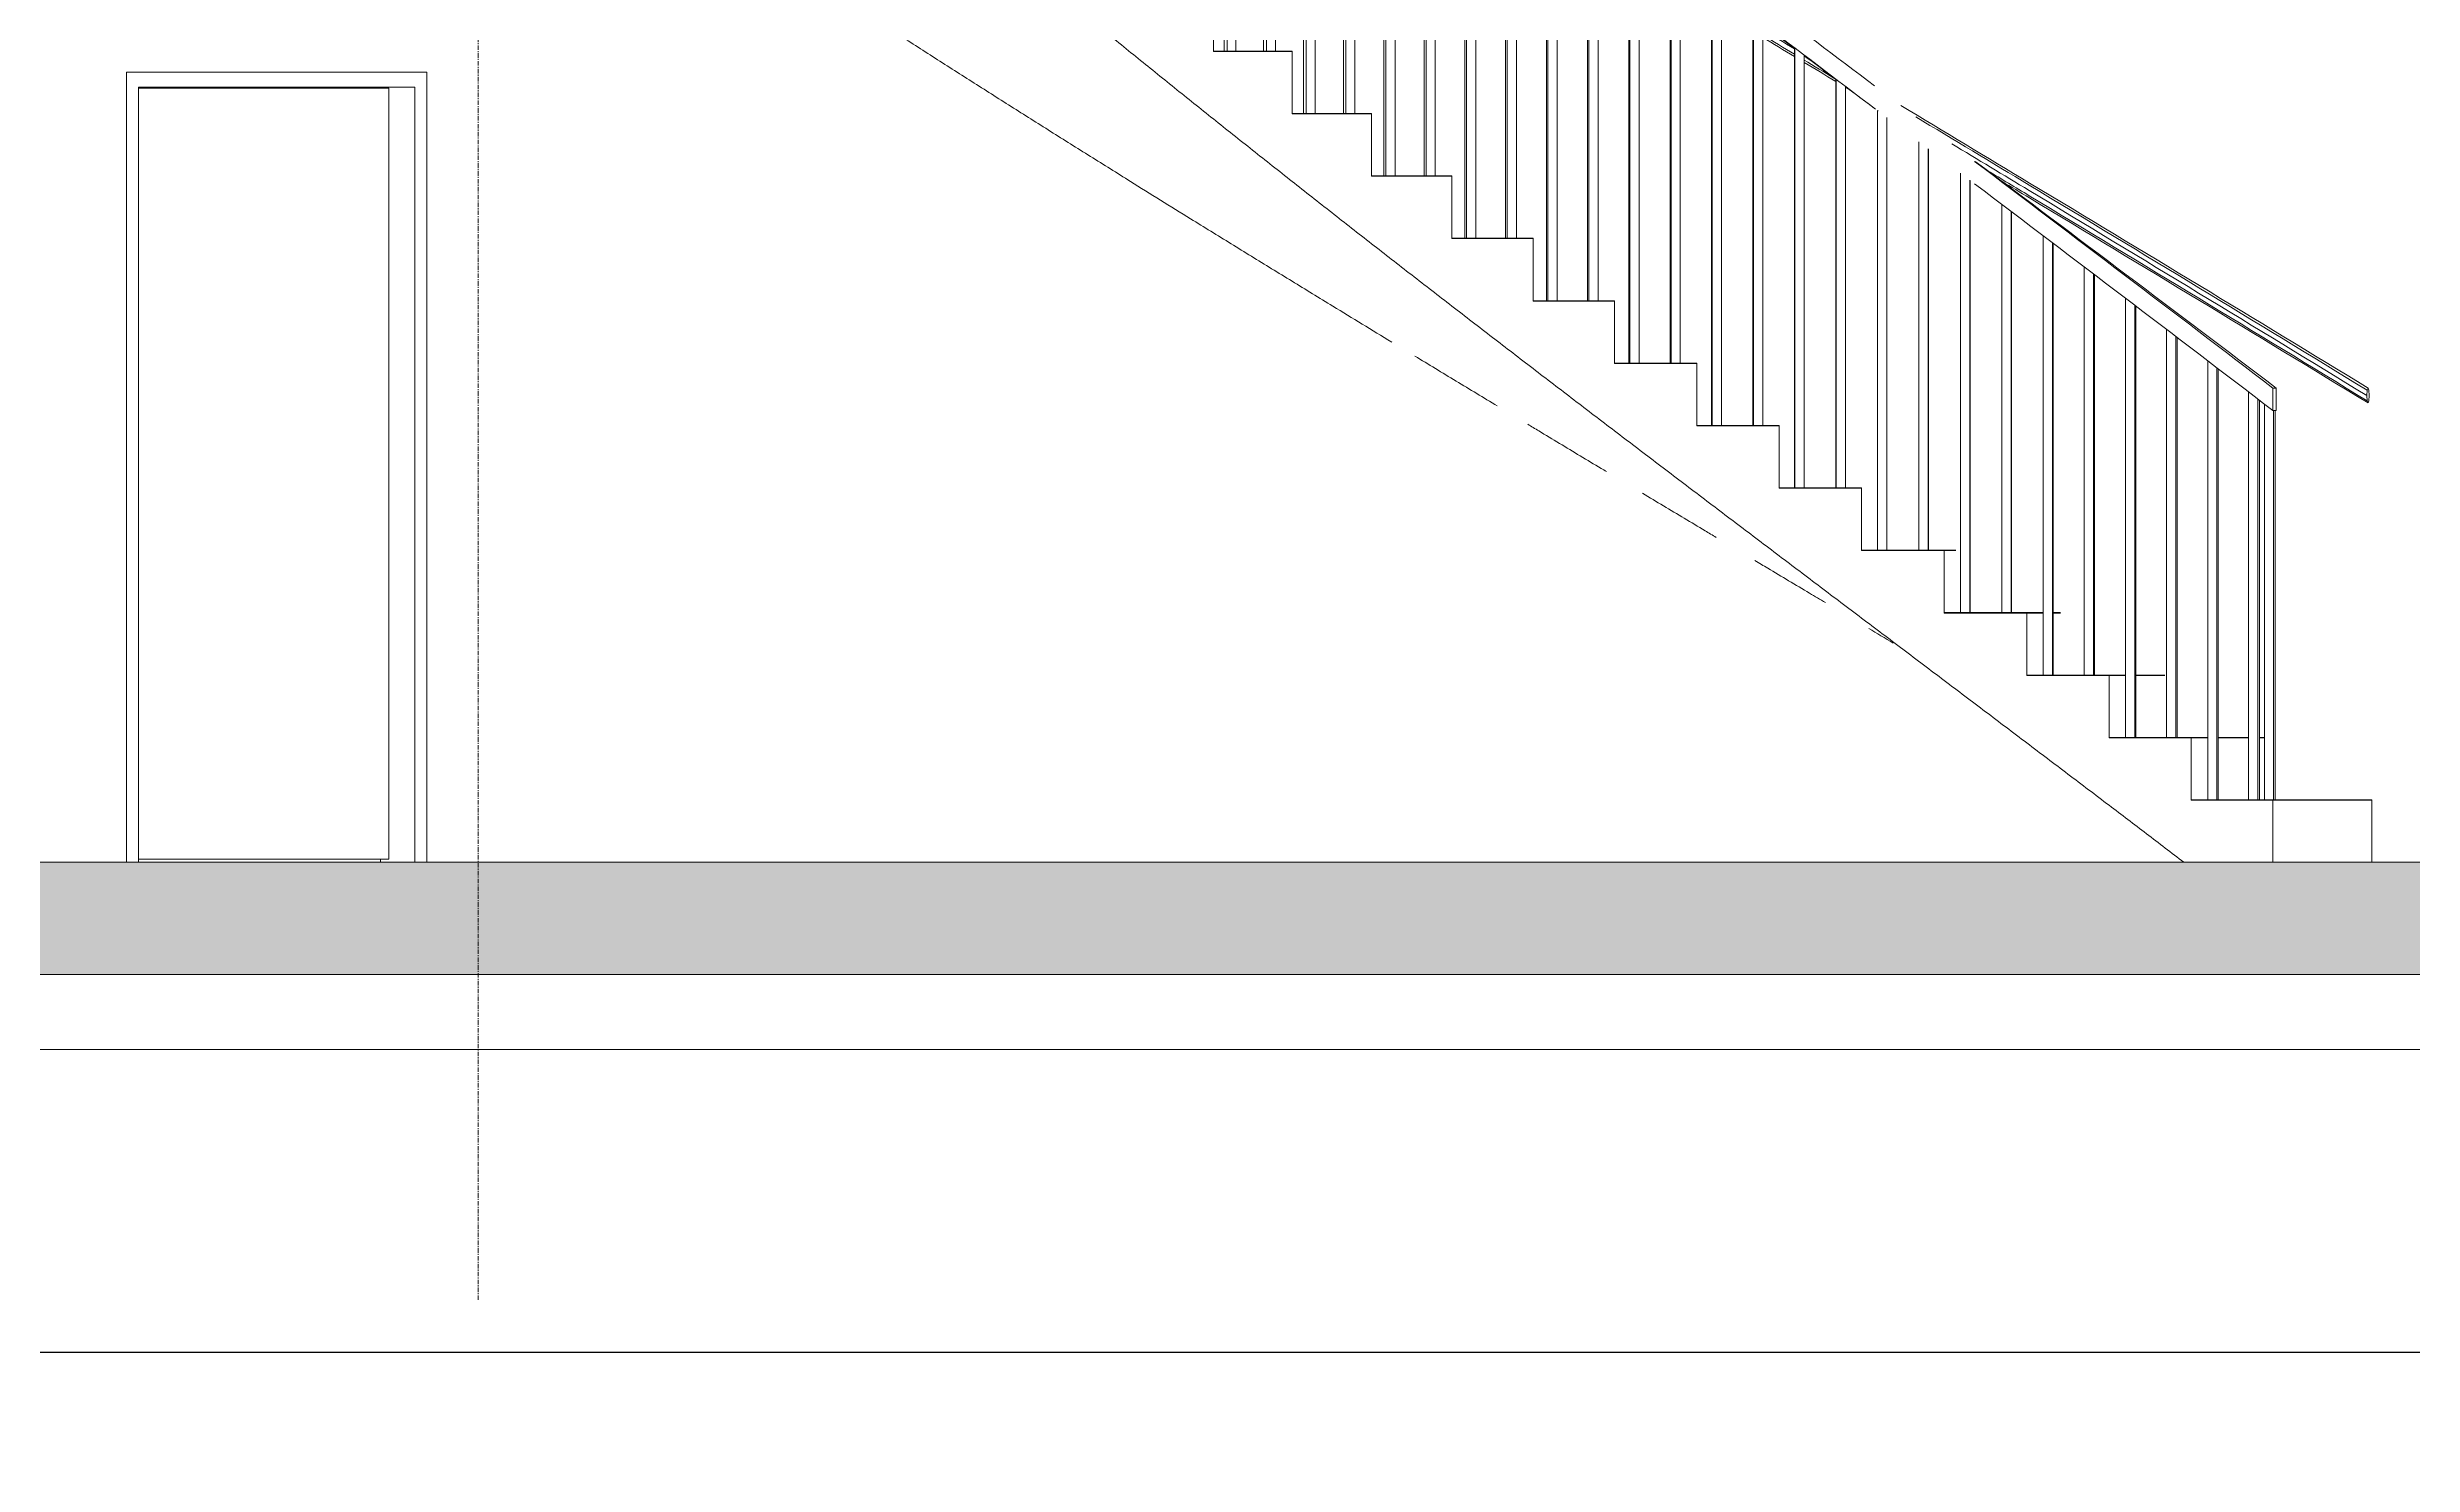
# Model space of a CAD drawing. Header units: millimetres. Extents: x 59 to 37899, y 0 to 14704.
# Drawn here: x 26971 to 33289, y 0 to 3786 of the extents above; entities that cross this region are included whole.
import ezdxf

# ---------------------------------------------------------------- set-up
doc = ezdxf.new("R2010")
doc.units = ezdxf.units.MM
doc.linetypes.add('AEC_Centre', pattern=[24, 12, -4, 4, -4])
doc.linetypes.add('Grid Line', pattern=[21, 12, -3, 3, -3])
for name, color, linetype, lineweight in [('A-G22-M-FloorOutline', 6, 'Continuous', 15), ('A-G221-H-FloorSlabs', 8, 'Continuous', 15), ('A-G23-M-StairHandrail', 1, 'Continuous', 15), ('A-G23-M-Stairs', 5, 'Continuous', 15), ('A-G25-M-WallPatterns', 7, 'Continuous', 15), ('A-G25-M-Walls', 7, 'Continuous', 15), ('A-G252-M-WallsInterior', 7, 'Continuous', 15), ('A-G322-M-DoorFrames', 1, 'Continuous', 15), ('A-G322-M-Doors', 1, 'Continuous', 15), ('A-G421-M-GridsStructural', 1, 'Continuous', 5), ('A-Z051-M-Levels', 6, 'Continuous', 5), ('A-Z23-D-Dimensions', 7, 'Continuous', 5)]:
    doc.layers.add(name, color=color, linetype=linetype, lineweight=lineweight)
doc.styles.add('WF-2.5', font='arial.ttf', dxfattribs={"height": 2.5})
doc.dimstyles.new('WF-Dims', dxfattribs={"dimtxt": 2.5, "dimasz": 2.5, "dimexe": 3, "dimexo": 3, "dimgap": 2, "dimtad": 1, "dimdec": 0, "dimzin": 0, "dimdsep": 46, "dimtxsty": 'WF-2.5', "dimcen": 0, "dimadec": 0, "dimazin": 0, "dimtfac": 1, "dimtdec": 0, "dimtix": 1, "dimtofl": 0, "dimtmove": 0, "dimatfit": 3, "dimfxl": 1, "dimtolj": 1, "dimtzin": 0, "dimarcsym": 0})

# ---------------------------------------------------------------- blocks, each defined once
blk = doc.blocks.new('Concept Sgl Door - 1010 x 2110mm-241302-Section 2')
at = {"layer": 'A-G322-M-DoorFrames'}
for p, q in [((15214.7, 2110), (15214.7, 0)), ((16016.4, 2110), (15214.7, 2110)), ((16016.4, 0), (16016.4, 2110)), ((15246.5, 0), (15246.5, 2070)), ((15246.5, 2070), (15984.7, 2070)), ((15893.4, 2068), (15893.4, 2070)), ((15984.7, 2070), (15984.7, 0)), ((15893.4, 0), (15893.4, 8))]:
    blk.add_line(p, q, dxfattribs=at)
at = {"layer": 'A-G322-M-Doors'}
for p, q in [((15915, 2068), (15246.5, 2068)), ((15915, 8), (15915, 2068)), ((15246.5, 8), (15915, 8))]:
    blk.add_line(p, q, dxfattribs=at)
blk = doc.blocks.new('Stair - Stairs-257028-Section 2')
at = {"layer": 'A-G23-M-Stairs'}
for p, q in [((18117.7, 2165.7), (18117.7, 2332.3)), ((18117.7, 2166.7), (18327.7, 2166.7)), ((18117.7, 2166.7), (18117.7, 2165.7)), ((18327.7, 2165.7), (18117.7, 2165.7)), ((18117.7, 2165.7), (18327.7, 2165.7)), ((18327.7, 2165.7), (18327.7, 2166.7)), ((18327.7, 1999), (18327.7, 2165.7)), ((18327.7, 2000), (18540.3, 2000)), ((18327.7, 2000), (18327.7, 1999)), ((18540.3, 1999), (18327.7, 1999)), ((18327.7, 1999), (18540.3, 1999)), ((18540.3, 1999), (18540.3, 2000)), ((18540.3, 1832.3), (18540.3, 1999)), ((18540.3, 1833.3), (18754.9, 1833.3)), ((18540.3, 1833.3), (18540.3, 1832.3)), ((18754.9, 1832.3), (18540.3, 1832.3)), ((18540.3, 1832.3), (18754.9, 1832.3)), ((18754.9, 1832.3), (18754.9, 1833.3)), ((18754.9, 1665.7), (18754.9, 1832.3)), ((18754.9, 1666.7), (18971.4, 1666.7)), ((18754.9, 1666.7), (18754.9, 1665.7)), ((18971.4, 1665.7), (18754.9, 1665.7)), ((18754.9, 1665.7), (18971.4, 1665.7)), ((18971.4, 1665.7), (18971.4, 1666.7)), ((18971.4, 1499), (18971.4, 1665.7)), ((18971.4, 1500), (19189.4, 1500)), ((18971.4, 1500), (18971.4, 1499)), ((19189.4, 1499), (18971.4, 1499)), ((18971.4, 1499), (19189.4, 1499)), ((19189.4, 1499), (19189.4, 1500)), ((19189.4, 1332.3), (19189.4, 1499)), ((19189.4, 1333.3), (19408.6, 1333.3)), ((19189.4, 1333.3), (19189.4, 1332.3)), ((19408.6, 1332.3), (19189.4, 1332.3)), ((19189.4, 1332.3), (19408.6, 1332.3)), ((19408.6, 1332.3), (19408.6, 1333.3)), ((19408.6, 1165.7), (19408.6, 1332.3)), ((19408.6, 1166.7), (19628.6, 1166.7)), ((19408.6, 1166.7), (19408.6, 1165.7)), ((19628.6, 1165.7), (19408.6, 1165.7)), ((19408.6, 1165.7), (19628.6, 1165.7)), ((19628.6, 1165.7), (19628.6, 1166.7)), ((19628.6, 999), (19628.6, 1165.7)), ((19628.6, 1000), (19849.1, 1000)), ((19628.6, 1000), (19628.6, 999)), ((19849.1, 999), (19628.6, 999)), ((19628.6, 999), (19849.1, 999)), ((19849.1, 999), (19849.1, 1000)), ((19849.1, 832.3), (19849.1, 999)), ((19849.1, 833.3), (20069.8, 833.3)), ((19849.1, 833.3), (19849.1, 832.3)), ((20069.8, 832.3), (19849.1, 832.3)), ((19849.1, 832.3), (20069.8, 832.3)), ((20069.8, 833.3), (20101.1, 833.3)), ((20069.8, 832.3), (20069.8, 833.3)), ((20101.1, 832.3), (20069.8, 832.3)), ((20069.8, 832.3), (20101.1, 832.3)), ((20069.8, 665.7), (20069.8, 832.3)), ((20069.8, 666.7), (20290.2, 666.7)), ((20069.8, 666.7), (20069.8, 665.7)), ((20290.2, 665.7), (20069.8, 665.7)), ((20069.8, 665.7), (20290.2, 665.7)), ((20290.2, 666.7), (20333.7, 666.7)), ((20290.2, 665.7), (20290.2, 666.7)), ((20333.7, 665.7), (20290.2, 665.7)), ((20290.2, 665.7), (20333.7, 665.7)), ((20290.2, 499), (20290.2, 665.7)), ((20360.4, 666.7), (20380.2, 666.7)), ((20380.2, 665.7), (20360.4, 665.7)), ((20360.4, 665.7), (20380.2, 665.7)), ((20290.2, 500), (20510.2, 500)), ((20290.2, 500), (20290.2, 499)), ((20510.2, 499), (20290.2, 499)), ((20290.2, 499), (20510.2, 499)), ((20510.2, 500), (20554, 500)), ((20510.2, 499), (20510.2, 500)), ((20554, 499), (20510.2, 499)), ((20510.2, 499), (20554, 499)), ((20510.2, 332.3), (20510.2, 499)), ((20581.6, 500), (20658.6, 500)), ((20658.6, 499), (20581.6, 499)), ((20581.6, 499), (20658.6, 499)), ((20510.2, 333.3), (20729.3, 333.3)), ((20510.2, 333.3), (20510.2, 332.3)), ((20729.3, 332.3), (20510.2, 332.3)), ((20510.2, 332.3), (20729.3, 332.3)), ((20729.3, 333.3), (20773.4, 333.3)), ((20729.3, 332.3), (20729.3, 333.3)), ((20773.4, 332.3), (20729.3, 332.3)), ((20729.3, 332.3), (20773.4, 332.3)), ((20729.3, 165.7), (20729.3, 332.3)), ((20801.8, 333.3), (20882.6, 333.3)), ((20882.6, 332.3), (20801.8, 332.3)), ((20801.8, 332.3), (20882.6, 332.3)), ((20911.4, 333.3), (20924.8, 333.3)), ((20924.8, 332.3), (20911.4, 332.3)), ((20911.4, 332.3), (20924.8, 332.3)), ((20729.3, 166.7), (20947.2, 166.7)), ((20729.3, 166.7), (20729.3, 165.7)), ((20947.2, 165.7), (20729.3, 165.7)), ((20729.3, 165.7), (20947.2, 165.7)), ((20947.2, 166.7), (20949.4, 166.7)), ((20947.2, 165.7), (20947.2, 166.7)), ((21211.8, 165.7), (20947.2, 165.7)), ((20947.2, 165.7), (21211.8, 165.7)), ((20947.2, 0), (20947.2, 165.7)), ((20951.6, 166.7), (21211.8, 166.7)), ((21211.8, 165.7), (21211.8, 166.7)), ((21211.8, 0), (21211.8, 165.7))]:
    blk.add_line(p, q, dxfattribs=at)
for points, knots in [([(17109.4, 2318.7), (17126.5, 2307.6), (17177.8, 2274.3), (17246.6, 2229.8), (17315.7, 2185.4), (17350.4, 2163.2), (17367.8, 2152.1)], [-1, -1, -1, -1, -0.8, -0.4, -0.2, 0, 0, 0, 0]), ([(17910.5, 2152.1), (17893.3, 2165.9), (17859.1, 2193.7), (17790.9, 2249.3), (17740.1, 2290.9), (17706.4, 2318.7)], [-1, -1, -1, -1, -0.75, -0.5, 0, 0, 0, 0]), ([(18117.7, 1985.4), (18082.9, 2013.2), (18030.9, 2054.8), (17962, 2110.4), (17927.6, 2138.2), (17910.5, 2152.1)], [-1, -1, -1, -1, -0.5, -0.25, 0, 0, 0, 0]), ([(17630.1, 1985.4), (17647.7, 1974.3), (17700.6, 1940.9), (17771.4, 1896.5), (17842.5, 1852.1), (17878.1, 1829.8), (17895.9, 1818.7)], [-1, -1, -1, -1, -0.8, -0.4, -0.2, 0, 0, 0, 0]), ([(18327.7, 1818.7), (18310.1, 1832.6), (18275, 1860.4), (18204.8, 1915.9), (18152.5, 1957.6), (18117.7, 1985.4)], [-1, -1, -1, -1, -0.75, -0.5, 0, 0, 0, 0]), ([(17895.9, 1818.7), (17949.4, 1785.4), (18038.9, 1729.8), (18128.9, 1674.3), (18165, 1652.1)], [-1, -1, -1, -1, -0.4, 0, 0, 0, 0]), ([(18540.3, 1652.1), (18504.6, 1679.8), (18451.4, 1721.5), (18380.6, 1777.1), (18345.4, 1804.8), (18327.7, 1818.7)], [-1, -1, -1, -1, -0.5, -0.25, 0, 0, 0, 0]), ([(18165, 1652.1), (18183, 1640.9), (18237.1, 1607.6), (18309.5, 1563.2), (18382.1, 1518.7), (18418.5, 1496.5), (18436.7, 1485.4)], [-1, -1, -1, -1, -0.8, -0.4, -0.2, 0, 0, 0, 0]), ([(18971.4, 1318.7), (18935.2, 1346.5), (18881, 1388.2), (18808.9, 1443.7), (18772.9, 1471.5), (18754.9, 1485.4)], [-1, -1, -1, -1, -0.5, -0.25, 0, 0, 0, 0]), ([(18710.8, 1318.7), (18747.4, 1296.5), (18802.5, 1263.2), (18857.7, 1229.8), (18876.1, 1218.7)], [-1, -1, -1, -1, -0.6, -0.4, -0.4, -0.4, -0.4]), ([(18986.7, 1152.1), (19005.2, 1140.9), (19060.6, 1107.6), (19120.8, 1071.4), (19162.6, 1046.3), (19167.4, 1043.5)], [-1, -1, -1, -1, -0.8, -0.4, -0.3484239, -0.3484239, -0.3484239, -0.3484239]), ([(19264.2, 985.4), (19301.2, 963.2), (19356.9, 929.8), (19422.4, 890.7), (19450.7, 873.7), (19460.5, 867.8)], [-1, -1, -1, -1, -0.6, -0.4, -0.2947563, -0.2947563, -0.2947563, -0.2947563]), ([(19628.6, 818.7), (19591.9, 846.5), (19536.9, 888.2), (19463.5, 943.7), (19426.9, 971.5), (19408.6, 985.4)], [-1, -1, -1, -1, -0.5, -0.25, 0, 0, 0, 0]), ([(19564.2, 805.9), (19575.6, 799), (19624.2, 770), (19687, 732.5), (19738.4, 701.8), (19752.5, 693.4)], [-0.9228691, -0.9228691, -0.9228691, -0.9228691, -0.8, -0.4, -0.2479474, -0.2479474, -0.2479474, -0.2479474]), ([(20069.8, 485.4), (20033, 513.2), (19977.8, 554.8), (19904.3, 610.4), (19867.5, 638.2), (19849.1, 652.1)], [-1, -1, -1, -1, -0.5, -0.25, 0, 0, 0, 0]), ([(20710.1, 0), (20676.9, 25.3), (20626.9, 63.4), (20560.3, 114), (20526.9, 139.4), (20510.2, 152.1)], [-1, -1, -1, -1, -0.5, -0.25, 0, 0, 0, 0])]:
    blk.add_open_spline(points, degree=3, knots=knots, dxfattribs=at)
for points in [[(17367.8, 2152.1), (17385.1, 2140.9), (17419.9, 2118.7), (17472.2, 2085.4), (17524.7, 2052.1), (17577.3, 2018.7), (17612.5, 1996.5), (17630.1, 1985.4)], [(18754.9, 1485.4), (18737, 1499.3), (18701.1, 1527.1), (18647.3, 1568.7), (18593.7, 1610.4), (18558.1, 1638.2), (18540.3, 1652.1)], [(18436.7, 1485.4), (18489, 1453.5), (18541.4, 1421.5), (18593.9, 1389.6)], [(18655.8, 1352.1), (18674.1, 1340.9), (18692.4, 1329.8), (18710.8, 1318.7)], [(19189.4, 1152.1), (19171.2, 1165.9), (19134.8, 1193.7), (19080.3, 1235.4), (19025.8, 1277.1), (18989.5, 1304.8), (18971.4, 1318.7)], [(18957.5, 1169.7), (18967.2, 1163.8), (18977, 1157.9), (18986.7, 1152.1)], [(19408.6, 985.4), (19390.3, 999.3), (19353.7, 1027.1), (19298.9, 1068.7), (19244.1, 1110.4), (19207.7, 1138.2), (19189.4, 1152.1)], [(19849.1, 652.1), (19830.7, 665.9), (19794, 693.7), (19738.8, 735.4), (19683.7, 777.1), (19647, 804.8), (19628.6, 818.7)], [(19868.1, 624.4), (19889.9, 611.4), (19911.7, 598.4), (19933.5, 585.4)], [(20290.2, 318.7), (20271.9, 332.6), (20235.2, 360.4), (20180, 402.1), (20124.9, 443.7), (20088.1, 471.5), (20069.8, 485.4)], [(20510.2, 152.1), (20473.6, 179.8), (20400.3, 235.4), (20327, 290.9), (20290.2, 318.7)]]:
    blk.add_open_spline(points, degree=3, dxfattribs=at)
blk = doc.blocks.new('Railing - Railing-257075-Section 2')
at = {"layer": 'A-G23-M-StairHandrail'}
for p, q in [((21201.7, 1266.7), (21199.2, 1260.8)), ((21204.2, 1260.8), (21201.7, 1266.7)), ((21199.2, 1260.8), (21198.2, 1246.7)), ((21198.2, 1246.7), (21199.2, 1232.5)), ((21199.2, 1232.5), (21201.7, 1226.7)), ((21201.7, 1226.7), (21204.2, 1232.5)), ((21205.2, 1246.7), (21204.2, 1260.8)), ((21204.2, 1232.5), (21205.2, 1246.7))]:
    blk.add_line(p, q, dxfattribs=at)
for points in [[(19585.1, 2223.7), (19613.2, 2206.7), (19641.3, 2189.8), (19669.4, 2172.8)], [(19585.1, 2209.4), (19613.2, 2192.4), (19641.3, 2175.5), (19669.4, 2158.5)], [(19585.1, 2203.1), (19613.2, 2186.1), (19641.3, 2169.2), (19669.4, 2152.3)], [(19695.6, 2142.7), (19722.1, 2126.7), (19748.6, 2110.7), (19775.2, 2094.7)], [(19695.6, 2136.6), (19723.8, 2119.6), (19752.1, 2102.5), (19780.4, 2085.5)], [(19806.1, 2070.1), (19809.5, 2068), (19812.9, 2066), (19816.3, 2063.9)]]:
    blk.add_open_spline(points, degree=3, dxfattribs=at)
for points, knots in [([(19954.2, 2021), (20068.7, 1952.1), (20486.8, 1700.6), (20903.1, 1449.1), (21201.7, 1266.7)], [-4.798977, -4.798977, -4.798977, -4.798977, -3.48399, 0, 0, 0, 0]), ([(19993.8, 1991.2), (20094.9, 1930.3), (20498.9, 1686.8), (20901.2, 1443.3), (21199.2, 1260.8)], [-4.640014, -4.640014, -4.640014, -4.640014, -3.478887, 0, 0, 0, 0]), ([(20090.2, 1918.9), (20159, 1877.4), (20530.4, 1653.3), (20900.4, 1429.1), (21198.2, 1246.7)], [-4.268162, -4.268162, -4.268162, -4.268162, -3.476773, 0, 0, 0, 0]), ([(20185.8, 1847.2), (20222.9, 1824.9), (20562.6, 1619.9), (20901.2, 1415), (21199.2, 1232.5)], [-3.905012, -3.905012, -3.905012, -3.905012, -3.478887, 0, 0, 0, 0]), ([(20223.4, 1819), (20248.2, 1804.1), (20576.2, 1606.6), (20903.1, 1409.1), (21201.7, 1226.7)], [-3.768413, -3.768413, -3.768413, -3.768413, -3.48399, 0, 0, 0, 0])]:
    blk.add_open_spline(points, degree=3, knots=knots, dxfattribs=at)
blk = doc.blocks.new('Railing - Concept 25mm-V69-Section 2')
at = {"layer": 'A-G23-M-StairHandrail'}
for p, q in [((18146.3, 2166.7), (18146.3, 3341.1)), ((18154.2, 2166.7), (18154.2, 3341.1)), ((18177.9, 3322.3), (18177.9, 2166.7))]:
    blk.add_line(p, q, dxfattribs=at)
blk = doc.blocks.new('Railing - Concept 25mm-V70-Section 2')
at = {"layer": 'A-G23-M-StairHandrail'}
for p, q in [((18251.9, 2166.7), (18251.9, 3257.7)), ((18259.3, 2166.7), (18259.3, 3257.7)), ((18283.2, 3238.9), (18283.2, 2166.7))]:
    blk.add_line(p, q, dxfattribs=at)
blk = doc.blocks.new('Railing - Concept 25mm-V71-Section 2')
at = {"layer": 'A-G23-M-StairHandrail'}
for p, q in [((18358.2, 2000), (18358.2, 3174.4)), ((18365.2, 2000), (18365.2, 3174.4)), ((18389.2, 3155.6), (18389.2, 2000))]:
    blk.add_line(p, q, dxfattribs=at)
blk = doc.blocks.new('Railing - Concept 25mm-V72-Section 2')
at = {"layer": 'A-G23-M-StairHandrail'}
for p, q in [((18465.1, 2000), (18465.1, 3091.1)), ((18471.6, 2000), (18471.6, 3091.1)), ((18495.7, 3072.3), (18495.7, 2000))]:
    blk.add_line(p, q, dxfattribs=at)
blk = doc.blocks.new('Railing - Concept 25mm-V73-Section 2')
at = {"layer": 'A-G23-M-StairHandrail'}
for p, q in [((18572.6, 1833.3), (18572.6, 3007.7)), ((18578.6, 1833.3), (18578.6, 3007.7)), ((18602.9, 2988.9), (18602.9, 1833.3))]:
    blk.add_line(p, q, dxfattribs=at)
blk = doc.blocks.new('Railing - Concept 25mm-V74-Section 2')
at = {"layer": 'A-G23-M-StairHandrail'}
for p, q in [((18680.6, 1833.3), (18680.6, 2924.4)), ((18686.1, 1833.3), (18686.1, 2924.4)), ((18710.5, 2905.6), (18710.5, 1833.3))]:
    blk.add_line(p, q, dxfattribs=at)
blk = doc.blocks.new('Railing - Concept 25mm-V75-Section 2')
at = {"layer": 'A-G23-M-StairHandrail'}
for p, q in [((18789.1, 1666.7), (18789.1, 2841.1)), ((18794.1, 1666.7), (18794.1, 2841.1)), ((18818.6, 2822.3), (18818.6, 1666.7))]:
    blk.add_line(p, q, dxfattribs=at)
blk = doc.blocks.new('Railing - Concept 25mm-V76-Section 2')
at = {"layer": 'A-G23-M-StairHandrail'}
for p, q in [((18898, 1666.7), (18898, 2757.7)), ((18902.6, 1666.7), (18902.6, 2757.7)), ((18927.2, 2738.9), (18927.2, 1666.7))]:
    blk.add_line(p, q, dxfattribs=at)
blk = doc.blocks.new('Railing - Concept 25mm-V77-Section 2')
at = {"layer": 'A-G23-M-StairHandrail'}
for p, q in [((19007.3, 1500), (19007.3, 2674.4)), ((19011.4, 1500), (19011.4, 2674.4)), ((19036.1, 2655.6), (19036.1, 1500))]:
    blk.add_line(p, q, dxfattribs=at)
blk = doc.blocks.new('Railing - Concept 25mm-V78-Section 2')
at = {"layer": 'A-G23-M-StairHandrail'}
for p, q in [((19117, 1500), (19117, 2591.1)), ((19120.6, 1500), (19120.6, 2591.1)), ((19145.4, 2572.3), (19145.4, 1500))]:
    blk.add_line(p, q, dxfattribs=at)
blk = doc.blocks.new('Railing - Concept 25mm-V79-Section 2')
at = {"layer": 'A-G23-M-StairHandrail'}
for p, q in [((19227, 1333.3), (19227, 2507.7)), ((19230.2, 1333.3), (19230.2, 2507.7)), ((19255, 2488.9), (19255, 1333.3))]:
    blk.add_line(p, q, dxfattribs=at)
blk = doc.blocks.new('Railing - Concept 25mm-V80-Section 2')
at = {"layer": 'A-G23-M-StairHandrail'}
for p, q in [((19337.3, 1333.3), (19337.3, 2424.4)), ((19340, 1333.3), (19340, 2424.4)), ((19350.8, 2416.2), (19347.9, 2418.4)), ((19364.8, 2405.6), (19364.8, 1333.3))]:
    blk.add_line(p, q, dxfattribs=at)
blk = doc.blocks.new('Railing - Concept 25mm-V81-Section 2')
at = {"layer": 'A-G23-M-StairHandrail'}
for p, q in [((19447.8, 1166.7), (19447.8, 2341.1)), ((19450, 1166.7), (19450, 2341.1)), ((19474.9, 2322.3), (19474.9, 1166.7))]:
    blk.add_line(p, q, dxfattribs=at)
blk = doc.blocks.new('Railing - Concept 25mm-V82-Section 2')
at = {"layer": 'A-G23-M-StairHandrail'}
for p, q in [((19558.6, 1166.7), (19558.6, 2257.7)), ((19560.2, 1166.7), (19560.2, 2257.7)), ((19585.2, 2238.9), (19585.2, 1166.7))]:
    blk.add_line(p, q, dxfattribs=at)
blk = doc.blocks.new('Railing - Concept 25mm-V83-Section 2')
at = {"layer": 'A-G23-M-StairHandrail'}
for p, q in [((19669.4, 1000), (19669.4, 2174.4)), ((19670.6, 1000), (19670.6, 2174.4)), ((19695.6, 2155.6), (19695.6, 1000))]:
    blk.add_line(p, q, dxfattribs=at)
blk = doc.blocks.new('Railing - Concept 25mm-V84-Section 2')
at = {"layer": 'A-G23-M-StairHandrail'}
for p, q in [((19780.4, 1000), (19780.4, 2091.1)), ((19781.1, 1000), (19781.1, 2091.1)), ((19806.1, 2072.3), (19806.1, 1000))]:
    blk.add_line(p, q, dxfattribs=at)
blk = doc.blocks.new('Railing - Concept 25mm-V85-Section 2')
at = {"layer": 'A-G23-M-StairHandrail'}
for p, q in [((19891.5, 833.3), (19891.5, 2007.7)), ((19893.3, 2006.5), (19891.7, 2007.7)), ((19891.7, 833.3), (19891.7, 2007.7)), ((19916.7, 1988.9), (19916.7, 833.3))]:
    blk.add_line(p, q, dxfattribs=at)
blk = doc.blocks.new('Railing - Concept 25mm-V86-Section 2')
at = {"layer": 'A-G23-M-StairHandrail'}
for p, q in [((20002.2, 833.3), (20002.2, 1924.3)), ((20027.2, 1905.4), (20027.2, 833.3)), ((20027.5, 833.3), (20027.5, 1905.2))]:
    blk.add_line(p, q, dxfattribs=at)
blk = doc.blocks.new('Railing - Concept 25mm-V87-Section 2')
at = {"layer": 'A-G23-M-StairHandrail'}
for p, q in [((20112.8, 666.7), (20112.8, 1840.8)), ((20137.8, 1821.9), (20137.8, 666.7)), ((20138.6, 666.7), (20138.6, 1821))]:
    blk.add_line(p, q, dxfattribs=at)
blk = doc.blocks.new('Railing - Concept 25mm-V88-Section 2')
at = {"layer": 'A-G23-M-StairHandrail'}
for p, q in [((20223.3, 666.7), (20223.3, 1757.2)), ((20248.3, 1738.4), (20248.3, 666.7)), ((20249.5, 666.7), (20249.5, 1737.4))]:
    blk.add_line(p, q, dxfattribs=at)
blk = doc.blocks.new('Railing - Concept 25mm-V89-Section 2')
at = {"layer": 'A-G23-M-StairHandrail'}
for p, q in [((20333.7, 500), (20333.7, 1673.7)), ((20358.6, 1654.8), (20358.6, 500)), ((20360.4, 500), (20360.4, 1653.5))]:
    blk.add_line(p, q, dxfattribs=at)
blk = doc.blocks.new('Railing - Concept 25mm-V90-Section 2')
at = {"layer": 'A-G23-M-StairHandrail'}
for p, q in [((20443.9, 500), (20443.9, 1590.2)), ((20468.8, 1571.3), (20468.8, 500)), ((20471.1, 500), (20471.1, 1569.6))]:
    blk.add_line(p, q, dxfattribs=at)
blk = doc.blocks.new('Railing - Concept 25mm-V91-Section 2')
at = {"layer": 'A-G23-M-StairHandrail'}
for p, q in [((20554, 333.3), (20554, 1506.6)), ((20578.8, 1487.7), (20578.8, 333.3)), ((20581.6, 333.3), (20581.6, 1485.7))]:
    blk.add_line(p, q, dxfattribs=at)
blk = doc.blocks.new('Railing - Concept 25mm-V92-Section 2')
at = {"layer": 'A-G23-M-StairHandrail'}
for p, q in [((20663.8, 333.3), (20663.8, 1423.2)), ((20688.6, 1404.3), (20688.6, 333.3)), ((20691.8, 333.3), (20691.8, 1401.9))]:
    blk.add_line(p, q, dxfattribs=at)
blk = doc.blocks.new('Railing - Concept 25mm-V93-Section 2')
at = {"layer": 'A-G23-M-StairHandrail'}
for p, q in [((20773.4, 166.7), (20773.4, 1339.5)), ((20798.1, 1320.6), (20798.1, 166.7)), ((20801.8, 166.7), (20801.8, 1317.8))]:
    blk.add_line(p, q, dxfattribs=at)
blk = doc.blocks.new('Railing - Concept 25mm-V94-Section 2')
at = {"layer": 'A-G23-M-StairHandrail'}
for p, q in [((20882.6, 166.7), (20882.6, 1256)), ((20907.3, 1237.2), (20907.3, 166.7)), ((20911.4, 166.7), (20911.4, 1234))]:
    blk.add_line(p, q, dxfattribs=at)
blk = doc.blocks.new('Railing - Concept 25mm-258231-Section 2')
at = {"layer": 'A-G23-M-StairHandrail'}
for p, q in [((20924.8, 166.7), (20924.8, 1223.8)), ((20949.4, 1206.7), (20949.4, 166.7)), ((20951.6, 1206.7), (20949.4, 1206.7)), ((20953.8, 166.7), (20953.8, 1206.7)), ((20949.4, 166.7), (20951.6, 166.7))]:
    blk.add_line(p, q, dxfattribs=at)
blk = doc.blocks.new('Railing - Railing-257079-Section 2')
at = {"layer": 'A-G23-M-StairHandrail'}
for p, q in [((20947.2, 1266.7), (20947.2, 1206.7)), ((20956, 1266.7), (20947.2, 1266.7)), ((20956, 1206.7), (20956, 1266.7)), ((20947.2, 1206.7), (20949.4, 1206.7)), ((20951.6, 1206.7), (20956, 1206.7))]:
    blk.add_line(p, q, dxfattribs=at)
for points, knots in [([(16222.2, 5100), (16433.6, 4887.2), (16885, 4461.1), (17630.4, 3822.2), (18428, 3183.3), (19186.9, 2600.5), (19676.2, 2230.6), (19883.9, 2073.7)], [-20.854779, -20.854779, -20.854779, -20.854779, -17.378983, -13.903186, -10.42739, -6.951593, -4.39048, -4.39048, -4.39048, -4.39048]), ([(19886.4, 2011.8), (19677.8, 2169.4), (19187.7, 2539.9), (18428, 3123.3), (17630.4, 3762.2), (16885, 4401.1), (16433.6, 4827.2), (16222.2, 5040)], [4.380387, 4.380387, 4.380387, 4.380387, 6.951593, 10.42739, 13.903186, 17.378983, 20.854779, 20.854779, 20.854779, 20.854779])]:
    blk.add_open_spline(points, degree=3, knots=knots, dxfattribs=at)
for points in [[(19669.4, 2173.9), (19641.3, 2195), (19613.2, 2216.1), (19585.2, 2237.1)], [(19780.4, 2090.8), (19752.1, 2112), (19723.8, 2133.2), (19695.6, 2154.3)], [(19883.3, 2013.7), (19857.6, 2033), (19831.8, 2052.3), (19806.1, 2071.6)], [(20151, 1871.9), (20418, 1670.1), (20684.4, 1468.3), (20947.2, 1266.7)], [(20956, 1266.7), (20690.9, 1468.3), (20422.2, 1670.1), (20152.8, 1871.9)], [(20947.2, 1206.7), (20684.4, 1408.3), (20418, 1610.1), (20151, 1811.9)]]:
    blk.add_open_spline(points, degree=3, dxfattribs=at)
for name in ['Railing - Concept 25mm-V69-Section 2', 'Railing - Concept 25mm-V70-Section 2', 'Railing - Concept 25mm-V71-Section 2', 'Railing - Concept 25mm-V72-Section 2', 'Railing - Concept 25mm-V73-Section 2', 'Railing - Concept 25mm-V74-Section 2', 'Railing - Concept 25mm-V75-Section 2', 'Railing - Concept 25mm-V76-Section 2', 'Railing - Concept 25mm-V77-Section 2', 'Railing - Concept 25mm-V78-Section 2', 'Railing - Concept 25mm-V79-Section 2', 'Railing - Concept 25mm-V80-Section 2', 'Railing - Concept 25mm-V81-Section 2', 'Railing - Concept 25mm-V82-Section 2', 'Railing - Concept 25mm-V83-Section 2', 'Railing - Concept 25mm-V84-Section 2', 'Railing - Concept 25mm-V85-Section 2', 'Railing - Concept 25mm-V86-Section 2', 'Railing - Concept 25mm-V87-Section 2', 'Railing - Concept 25mm-V88-Section 2', 'Railing - Concept 25mm-V89-Section 2', 'Railing - Concept 25mm-V90-Section 2', 'Railing - Concept 25mm-V91-Section 2', 'Railing - Concept 25mm-V92-Section 2', 'Railing - Concept 25mm-V93-Section 2', 'Railing - Concept 25mm-V94-Section 2', 'Railing - Concept 25mm-258231-Section 2']:
    blk.add_blockref(name, (0, 0))
blk = doc.blocks.new('*D159')
at = {"layer": 'A-Z23-D-Dimensions', "color": 0, "lineweight": -2, "transparency": 16777216}
for p, q in [((4847.1, 809.3), (4847.1, 0)), ((34547.1, 809.3), (34547.1, 0)), ((34297.1, 300), (5097.1, 300))]:
    blk.add_line(p, q, dxfattribs=at)
at = {"layer": 'A-Z23-D-Dimensions', "color": 0, "transparency": 16777216}
for points in [[(5097.1, 341.7), (5097.1, 258.3), (4847.1, 300)], [(34297.1, 341.7), (34297.1, 258.3), (34547.1, 300)]]:
    blk.add_solid(points, dxfattribs=at)
at = {"layer": 'Defpoints', "color": 0, "transparency": 16777216}
for p in [(4847.1, 1109.3), (34547.1, 1109.3), (4847.1, 300)]:
    blk.add_point(p, dxfattribs=at)
at = {"layer": 'A-Z23-D-Dimensions', "color": 0, "transparency": 16777216, "insert": (19697.1, 627.6), "char_height": 250, "attachment_point": 5, "style": 'WF-2.5'}
blk.add_mtext('\\A1;29700', dxfattribs=at)

msp = doc.modelspace()

# ---------------------------------------------------------------- hatches: boundary and pattern name
at = {"layer": 'A-G221-H-FloorSlabs'}
h = msp.add_hatch(color=256, dxfattribs=at)
h.dxf.hatch_style = 1
h.paths.add_polyline_path([(4847.1, 5609.3), (4847.1, 5309.3), (28023.7, 5309.3), (28023.7, 5609.3), (26306.5, 5609.3)])
h.paths.add_polyline_path([(34547.1, 1309.3), (34547.1, 1609.3), (20047.1, 1609.3), (19947.1, 1609.3), (18147.1, 1609.3), (18047.1, 1609.3), (17847.1, 1609.3), (17747.1, 1609.3), (15947.1, 1609.3), (15847.1, 1609.3), (4847.1, 1609.3), (4847.1, 1309.3)])
at = {"layer": 'A-G25-M-WallPatterns'}
h = msp.add_hatch(dxfattribs=at)
h.set_pattern_fill('ANSI31', color=256, scale=25)
h.set_pattern_definition([(45, (11968.25, 1609.31), (-56.1266, 56.1266), [])])
h.paths.add_polyline_path([(4547.1, 7809.3), (4847.1, 7809.3), (4847.1, 8270, 0.001846), (4547.1, 8135)])
h.paths.add_polyline_path([(4547.1, 3809.3), (4847.1, 3809.3), (4847.1, 7359.3), (4547.1, 7359.3)])
h.paths.add_polyline_path([(4847.1, 3359.3), (4547.1, 3359.3), (4547.1, 1109.3), (4847.1, 1109.3)])
h.paths.add_polyline_path([(34847.1, 10509.3), (34547.1, 10509.3), (34547.1, 7809.3), (34847.1, 7809.3)])
h.paths.add_polyline_path([(34547.1, 1109.3), (34847.1, 1109.3), (34847.1, 1609.3), (34622.1, 1609.3), (34547.1, 1609.3)])

# ---------------------------------------------------------------- linework, layer by layer
at = {"layer": 'A-G22-M-FloorOutline', "lineweight": 18}
for p, q in [((34547.1, 1609.3), (20047.1, 1609.3)), ((4847.1, 1309.3), (34547.1, 1309.3))]:
    msp.add_line(p, q, dxfattribs=at)
at = {"layer": 'A-G25-M-Walls'}
msp.add_line((4847.1, 1109.3), (34547.1, 1109.3), dxfattribs=at)
at = {"layer": 'A-G252-M-WallsInterior'}
for p, q in [((27183, 1609.3), (27183, 3719.3)), ((27984.7, 3719.3), (27984.7, 1609.3))]:
    msp.add_line(p, q, dxfattribs=at)
at = {"layer": 'A-G421-M-GridsStructural', "linetype": 'Grid Line'}
msp.add_line((28122.1, 440.2), (28122.1, 13403.9), dxfattribs=at)
at = {"layer": 'A-Z051-M-Levels', "linetype": 'AEC_Centre'}
msp.add_line((1908.1, 1609.3), (37898.9, 1609.3), dxfattribs=at)

# ---------------------------------------------------------------- block references
at = {"layer": 'A-G23-M-StairHandrail'}
for name in ['Railing - Railing-257079-Section 2', 'Railing - Railing-257075-Section 2']:
    msp.add_blockref(name, (11968.3, 1609.3), dxfattribs=at)
at = {"layer": 'A-G23-M-Stairs'}
msp.add_blockref('Stair - Stairs-257028-Section 2', (11968.3, 1609.3), dxfattribs=at)
at = {"layer": 'A-G322-M-Doors'}
msp.add_blockref('Concept Sgl Door - 1010 x 2110mm-241302-Section 2', (11968.3, 1609.3), dxfattribs=at)

# ---------------------------------------------------------------- dimensions: what is measured, and where the dimension line sits
at = {"layer": 'A-Z23-D-Dimensions'}
dim = msp.add_linear_dim(base=(4847.1, 300), p1=(34547.1, 1109.3), p2=(4847.1, 1109.3), dimstyle='WF-Dims', dxfattribs=at)
dim.commit()
dim.dimension.update_dxf_attribs({"geometry": '*D159', "text_midpoint": (19697.1, 627.6)})

doc.saveas('drawing.dxf')
